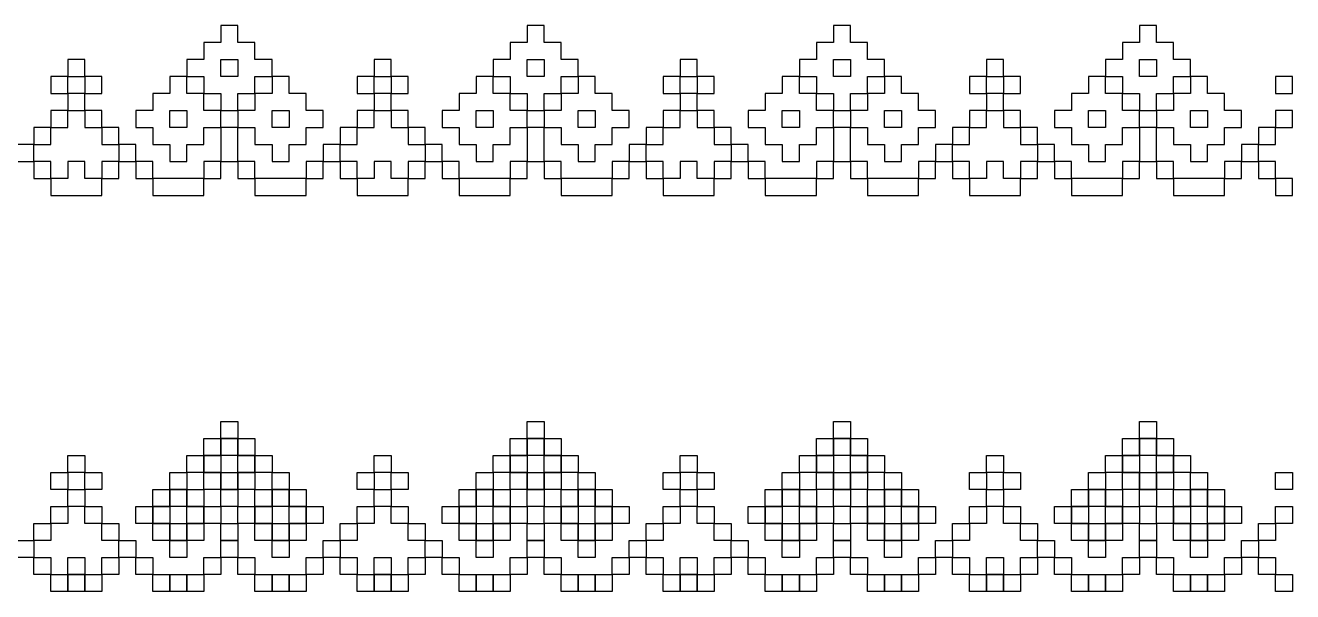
# Model space of a CAD drawing. Extents: x 56 to 181, y 169 to 198.
# Drawn here: x 116.3 to 181.2, y 169 to 198 of the extents above; entities that cross this region are included whole.
import ezdxf

# ---------------------------------------------------------------- set-up
doc = ezdxf.new("R2010")
doc.units = 0
doc.layers.add('Layer_1', color=7, linetype='CONTINUOUS')

msp = doc.modelspace()

# ---------------------------------------------------------------- linework, layer by layer
at = {"layer": 'Layer_1', "color": 1}
for points in [[(124.558671, 195.414332), (125.430142, 195.414332), (125.430142, 194.541758), (126.301614, 194.541758), (126.301614, 193.669736), (127.173085, 193.669736), (127.173085, 194.541758), (128.044556, 194.541758), (128.044556, 195.414332), (128.916027, 195.414332), (128.916027, 196.286354), (128.044556, 196.286354), (128.044556, 197.158928), (127.173085, 197.158928), (127.173085, 198.030953), (126.301614, 198.030953), (126.301614, 197.158928), (125.430142, 197.158928), (125.430142, 196.286354), (124.558671, 196.286354), (124.558671, 195.414332), (124.558671, 195.414332)], [(140.245155, 195.414332), (141.117177, 195.414332), (141.117177, 194.541758), (141.988651, 194.541758), (141.988651, 193.669736), (142.860122, 193.669736), (142.860122, 194.541758), (143.731593, 194.541758), (143.731593, 195.414332), (144.603064, 195.414332), (144.603064, 196.286354), (143.731593, 196.286354), (143.731593, 197.158928), (142.860122, 197.158928), (142.860122, 198.030953), (141.988651, 198.030953), (141.988651, 197.158928), (141.117177, 197.158928), (141.117177, 196.286354), (140.245155, 196.286354), (140.245155, 195.414332), (140.245155, 195.414332)], [(155.93219, 195.414332), (156.803664, 195.414332), (156.803664, 194.541758), (157.675135, 194.541758), (157.675135, 193.669736), (158.546606, 193.669736), (158.546606, 194.541758), (159.418077, 194.541758), (159.418077, 195.414332), (160.289548, 195.414332), (160.289548, 196.286354), (159.418077, 196.286354), (159.418077, 197.158928), (158.546606, 197.158928), (158.546606, 198.030953), (157.675135, 198.030953), (157.675135, 197.158928), (156.803664, 197.158928), (156.803664, 196.286354), (155.93219, 196.286354), (155.93219, 195.414332), (155.93219, 195.414332)], [(171.619227, 195.414332), (172.490698, 195.414332), (172.490698, 194.541758), (173.362169, 194.541758), (173.362169, 193.669736), (174.23364, 193.669736), (174.23364, 194.541758), (175.105112, 194.541758), (175.105112, 195.414332), (175.976583, 195.414332), (175.976583, 196.286354), (175.105112, 196.286354), (175.105112, 197.158928), (174.23364, 197.158928), (174.23364, 198.030953), (173.362169, 198.030953), (173.362169, 197.158928), (172.490698, 197.158928), (172.490698, 196.286354), (171.619227, 196.286354), (171.619227, 195.414332), (171.619227, 195.414332)], [(118.458373, 195.414332), (119.329844, 195.414332), (119.329844, 196.286354), (118.458373, 196.286354), (118.458373, 195.414332), (118.458373, 195.414332)], [(126.301614, 196.286354), (127.173085, 196.286354), (127.173085, 195.414332), (126.301614, 195.414332), (126.301614, 196.286354), (126.301614, 196.286354)], [(134.144857, 195.414332), (135.016328, 195.414332), (135.016328, 196.286354), (134.144857, 196.286354), (134.144857, 195.414332), (134.144857, 195.414332)], [(141.988651, 196.286354), (142.860122, 196.286354), (142.860122, 195.414332), (141.988651, 195.414332), (141.988651, 196.286354), (141.988651, 196.286354)], [(149.831891, 195.414332), (150.703363, 195.414332), (150.703363, 196.286354), (149.831891, 196.286354), (149.831891, 195.414332), (149.831891, 195.414332)], [(157.675135, 196.286354), (158.546606, 196.286354), (158.546606, 195.414332), (157.675135, 195.414332), (157.675135, 196.286354), (157.675135, 196.286354)], [(165.518375, 195.414332), (166.389847, 195.414332), (166.389847, 196.286354), (165.518375, 196.286354), (165.518375, 195.414332), (165.518375, 195.414332)], [(173.362169, 196.286354), (174.23364, 196.286354), (174.23364, 195.414332), (173.362169, 195.414332), (173.362169, 196.286354), (173.362169, 196.286354)], [(118.458373, 194.541758), (118.458373, 195.414332), (117.586899, 195.414332), (117.586899, 194.541758), (118.458373, 194.541758), (118.458373, 194.541758)], [(119.329844, 195.414332), (119.329844, 194.541758), (120.201315, 194.541758), (120.201315, 195.414332), (119.329844, 195.414332), (119.329844, 195.414332)], [(126.301614, 192.797161), (126.301614, 193.669736), (125.430142, 193.669736), (125.430142, 194.541758), (124.558671, 194.541758), (124.558671, 195.414332), (123.6872, 195.414332), (123.6872, 194.541758), (122.815729, 194.541758), (122.815729, 193.669736), (121.944258, 193.669736), (121.944258, 192.797161), (122.815729, 192.797161), (122.815729, 191.92514), (123.6872, 191.92514), (123.6872, 191.052565), (124.558671, 191.052565), (124.558671, 191.92514), (125.430142, 191.92514), (125.430142, 192.797161), (126.301614, 192.797161), (126.301614, 192.797161)], [(128.916027, 195.414332), (128.916027, 194.541758), (128.044556, 194.541758), (128.044556, 193.669736), (127.173085, 193.669736), (127.173085, 192.797161), (128.044556, 192.797161), (128.044556, 191.92514), (128.916027, 191.92514), (128.916027, 191.052565), (129.787498, 191.052565), (129.787498, 191.92514), (130.658969, 191.92514), (130.658969, 192.797161), (131.530441, 192.797161), (131.530441, 193.669736), (130.658969, 193.669736), (130.658969, 194.541758), (129.787498, 194.541758), (129.787498, 195.414332), (128.916027, 195.414332), (128.916027, 195.414332)], [(134.144857, 194.541758), (134.144857, 195.414332), (133.273386, 195.414332), (133.273386, 194.541758), (134.144857, 194.541758), (134.144857, 194.541758)], [(135.016328, 195.414332), (135.016328, 194.541758), (135.887799, 194.541758), (135.887799, 195.414332), (135.016328, 195.414332), (135.016328, 195.414332)], [(141.988651, 192.797161), (141.988651, 193.669736), (141.117177, 193.669736), (141.117177, 194.541758), (140.245155, 194.541758), (140.245155, 195.414332), (139.373684, 195.414332), (139.373684, 194.541758), (138.502213, 194.541758), (138.502213, 193.669736), (137.630742, 193.669736), (137.630742, 192.797161), (138.502213, 192.797161), (138.502213, 191.92514), (139.373684, 191.92514), (139.373684, 191.052565), (140.245155, 191.052565), (140.245155, 191.92514), (141.117177, 191.92514), (141.117177, 192.797161), (141.988651, 192.797161), (141.988651, 192.797161)], [(144.603064, 195.414332), (144.603064, 194.541758), (143.731593, 194.541758), (143.731593, 193.669736), (142.860122, 193.669736), (142.860122, 192.797161), (143.731593, 192.797161), (143.731593, 191.92514), (144.603064, 191.92514), (144.603064, 191.052565), (145.474535, 191.052565), (145.474535, 191.92514), (146.346007, 191.92514), (146.346007, 192.797161), (147.217478, 192.797161), (147.217478, 193.669736), (146.346007, 193.669736), (146.346007, 194.541758), (145.474535, 194.541758), (145.474535, 195.414332), (144.603064, 195.414332), (144.603064, 195.414332)], [(149.831891, 194.541758), (149.831891, 195.414332), (148.96042, 195.414332), (148.96042, 194.541758), (149.831891, 194.541758), (149.831891, 194.541758)], [(150.703363, 195.414332), (150.703363, 194.541758), (151.574834, 194.541758), (151.574834, 195.414332), (150.703363, 195.414332), (150.703363, 195.414332)], [(157.675135, 192.797161), (157.675135, 193.669736), (156.803664, 193.669736), (156.803664, 194.541758), (155.93219, 194.541758), (155.93219, 195.414332), (155.060718, 195.414332), (155.060718, 194.541758), (154.189247, 194.541758), (154.189247, 193.669736), (153.317776, 193.669736), (153.317776, 192.797161), (154.189247, 192.797161), (154.189247, 191.92514), (155.060718, 191.92514), (155.060718, 191.052565), (155.93219, 191.052565), (155.93219, 191.92514), (156.803664, 191.92514), (156.803664, 192.797161), (157.675135, 192.797161), (157.675135, 192.797161)], [(160.289548, 195.414332), (160.289548, 194.541758), (159.418077, 194.541758), (159.418077, 193.669736), (158.546606, 193.669736), (158.546606, 192.797161), (159.418077, 192.797161), (159.418077, 191.92514), (160.289548, 191.92514), (160.289548, 191.052565), (161.16102, 191.052565), (161.16102, 191.92514), (162.032491, 191.92514), (162.032491, 192.797161), (162.903962, 192.797161), (162.903962, 193.669736), (162.032491, 193.669736), (162.032491, 194.541758), (161.16102, 194.541758), (161.16102, 195.414332), (160.289548, 195.414332), (160.289548, 195.414332)], [(165.518375, 194.541758), (165.518375, 195.414332), (164.646904, 195.414332), (164.646904, 194.541758), (165.518375, 194.541758), (165.518375, 194.541758)], [(166.389847, 195.414332), (166.389847, 194.541758), (167.261871, 194.541758), (167.261871, 195.414332), (166.389847, 195.414332), (166.389847, 195.414332)], [(173.362169, 192.797161), (173.362169, 193.669736), (172.490698, 193.669736), (172.490698, 194.541758), (171.619227, 194.541758), (171.619227, 195.414332), (170.747756, 195.414332), (170.747756, 194.541758), (169.876284, 194.541758), (169.876284, 193.669736), (169.004813, 193.669736), (169.004813, 192.797161), (169.876284, 192.797161), (169.876284, 191.92514), (170.747756, 191.92514), (170.747756, 191.052565), (171.619227, 191.052565), (171.619227, 191.92514), (172.490698, 191.92514), (172.490698, 192.797161), (173.362169, 192.797161), (173.362169, 192.797161)], [(175.976583, 195.414332), (175.976583, 194.541758), (175.105112, 194.541758), (175.105112, 193.669736), (174.23364, 193.669736), (174.23364, 192.797161), (175.105112, 192.797161), (175.105112, 191.92514), (175.976583, 191.92514), (175.976583, 191.052565), (176.848054, 191.052565), (176.848054, 191.92514), (177.719525, 191.92514), (177.719525, 192.797161), (178.590996, 192.797161), (178.590996, 193.669736), (177.719525, 193.669736), (177.719525, 194.541758), (176.848054, 194.541758), (176.848054, 195.414332), (175.976583, 195.414332), (175.976583, 195.414332)], [(180.333941, 195.414332), (180.333941, 194.541758), (181.205413, 194.541758), (181.205413, 195.414332), (180.333941, 195.414332), (180.333941, 195.414332)], [(118.458373, 193.669736), (119.329844, 193.669736), (119.329844, 194.541758), (118.458373, 194.541758), (118.458373, 193.669736), (118.458373, 193.669736)], [(134.144857, 193.669736), (135.016328, 193.669736), (135.016328, 194.541758), (134.144857, 194.541758), (134.144857, 193.669736), (134.144857, 193.669736)], [(149.831891, 193.669736), (150.703363, 193.669736), (150.703363, 194.541758), (149.831891, 194.541758), (149.831891, 193.669736), (149.831891, 193.669736)], [(165.518375, 193.669736), (166.389847, 193.669736), (166.389847, 194.541758), (165.518375, 194.541758), (165.518375, 193.669736), (165.518375, 193.669736)], [(117.586899, 192.797161), (118.458373, 192.797161), (118.458373, 193.669736), (117.586899, 193.669736), (117.586899, 192.797161), (117.586899, 192.797161)], [(119.329844, 193.669736), (119.329844, 192.797161), (120.201315, 192.797161), (120.201315, 193.669736), (119.329844, 193.669736), (119.329844, 193.669736)], [(123.6872, 193.669736), (124.558671, 193.669736), (124.558671, 192.797161), (123.6872, 192.797161), (123.6872, 193.669736), (123.6872, 193.669736)], [(128.916027, 193.669736), (129.787498, 193.669736), (129.787498, 192.797161), (128.916027, 192.797161), (128.916027, 193.669736), (128.916027, 193.669736)], [(133.273386, 192.797161), (134.144857, 192.797161), (134.144857, 193.669736), (133.273386, 193.669736), (133.273386, 192.797161), (133.273386, 192.797161)], [(135.016328, 193.669736), (135.016328, 192.797161), (135.887799, 192.797161), (135.887799, 193.669736), (135.016328, 193.669736), (135.016328, 193.669736)], [(139.373684, 193.669736), (140.245155, 193.669736), (140.245155, 192.797161), (139.373684, 192.797161), (139.373684, 193.669736), (139.373684, 193.669736)], [(144.603064, 193.669736), (145.474535, 193.669736), (145.474535, 192.797161), (144.603064, 192.797161), (144.603064, 193.669736), (144.603064, 193.669736)], [(148.96042, 192.797161), (149.831891, 192.797161), (149.831891, 193.669736), (148.96042, 193.669736), (148.96042, 192.797161), (148.96042, 192.797161)], [(150.703363, 193.669736), (150.703363, 192.797161), (151.574834, 192.797161), (151.574834, 193.669736), (150.703363, 193.669736), (150.703363, 193.669736)], [(155.060718, 193.669736), (155.93219, 193.669736), (155.93219, 192.797161), (155.060718, 192.797161), (155.060718, 193.669736), (155.060718, 193.669736)], [(160.289548, 193.669736), (161.16102, 193.669736), (161.16102, 192.797161), (160.289548, 192.797161), (160.289548, 193.669736), (160.289548, 193.669736)], [(164.646904, 192.797161), (165.518375, 192.797161), (165.518375, 193.669736), (164.646904, 193.669736), (164.646904, 192.797161), (164.646904, 192.797161)], [(166.389847, 193.669736), (166.389847, 192.797161), (167.261871, 192.797161), (167.261871, 193.669736), (166.389847, 193.669736), (166.389847, 193.669736)], [(170.747756, 193.669736), (171.619227, 193.669736), (171.619227, 192.797161), (170.747756, 192.797161), (170.747756, 193.669736), (170.747756, 193.669736)], [(175.976583, 193.669736), (176.848054, 193.669736), (176.848054, 192.797161), (175.976583, 192.797161), (175.976583, 193.669736), (175.976583, 193.669736)], [(180.333941, 192.797161), (181.205413, 192.797161), (181.205413, 193.669736), (180.333941, 193.669736), (180.333941, 192.797161), (180.333941, 192.797161)], [(116.715428, 191.92514), (117.586899, 191.92514), (117.586899, 192.797161), (116.715428, 192.797161), (116.715428, 191.92514), (116.715428, 191.92514)], [(120.201315, 192.797161), (120.201315, 191.92514), (121.072786, 191.92514), (121.072786, 192.797161), (120.201315, 192.797161), (120.201315, 192.797161)], [(126.301614, 191.052565), (127.173085, 191.052565), (127.173085, 191.92514), (127.173085, 192.797161), (126.301614, 192.797161), (126.301614, 191.92514), (126.301614, 191.052565), (126.301614, 191.052565)], [(132.401912, 191.92514), (133.273386, 191.92514), (133.273386, 192.797161), (132.401912, 192.797161), (132.401912, 191.92514), (132.401912, 191.92514)], [(135.887799, 192.797161), (135.887799, 191.92514), (136.759271, 191.92514), (136.759271, 192.797161), (135.887799, 192.797161), (135.887799, 192.797161)], [(141.988651, 191.052565), (142.860122, 191.052565), (142.860122, 191.92514), (142.860122, 192.797161), (141.988651, 192.797161), (141.988651, 191.92514), (141.988651, 191.052565), (141.988651, 191.052565)], [(148.088949, 191.92514), (148.96042, 191.92514), (148.96042, 192.797161), (148.088949, 192.797161), (148.088949, 191.92514), (148.088949, 191.92514)], [(151.574834, 192.797161), (151.574834, 191.92514), (152.446305, 191.92514), (152.446305, 192.797161), (151.574834, 192.797161), (151.574834, 192.797161)], [(157.675135, 191.052565), (158.546606, 191.052565), (158.546606, 191.92514), (158.546606, 192.797161), (157.675135, 192.797161), (157.675135, 191.92514), (157.675135, 191.052565), (157.675135, 191.052565)], [(163.775433, 191.92514), (164.646904, 191.92514), (164.646904, 192.797161), (163.775433, 192.797161), (163.775433, 191.92514), (163.775433, 191.92514)], [(167.261871, 192.797161), (167.261871, 191.92514), (168.133342, 191.92514), (168.133342, 192.797161), (167.261871, 192.797161), (167.261871, 192.797161)], [(173.362169, 191.052565), (174.23364, 191.052565), (174.23364, 191.92514), (174.23364, 192.797161), (173.362169, 192.797161), (173.362169, 191.92514), (173.362169, 191.052565), (173.362169, 191.052565)], [(179.462467, 191.92514), (180.333941, 191.92514), (180.333941, 192.797161), (179.462467, 192.797161), (179.462467, 191.92514), (179.462467, 191.92514)], [(115.843957, 191.052565), (116.715428, 191.052565), (116.715428, 191.92514), (115.843957, 191.92514), (115.843957, 191.052565), (115.843957, 191.052565)], [(121.072786, 191.92514), (121.072786, 191.052565), (121.944258, 191.052565), (121.944258, 191.92514), (121.072786, 191.92514), (121.072786, 191.92514)], [(131.530441, 191.052565), (132.401912, 191.052565), (132.401912, 191.92514), (131.530441, 191.92514), (131.530441, 191.052565), (131.530441, 191.052565)], [(136.759271, 191.92514), (136.759271, 191.052565), (137.630742, 191.052565), (137.630742, 191.92514), (136.759271, 191.92514), (136.759271, 191.92514)], [(147.217478, 191.052565), (148.088949, 191.052565), (148.088949, 191.92514), (147.217478, 191.92514), (147.217478, 191.052565), (147.217478, 191.052565)], [(152.446305, 191.92514), (152.446305, 191.052565), (153.317776, 191.052565), (153.317776, 191.92514), (152.446305, 191.92514), (152.446305, 191.92514)], [(162.903962, 191.052565), (163.775433, 191.052565), (163.775433, 191.92514), (162.903962, 191.92514), (162.903962, 191.052565), (162.903962, 191.052565)], [(168.133342, 191.92514), (168.133342, 191.052565), (169.004813, 191.052565), (169.004813, 191.92514), (168.133342, 191.92514), (168.133342, 191.92514)], [(178.590996, 191.052565), (179.462467, 191.052565), (179.462467, 191.92514), (178.590996, 191.92514), (178.590996, 191.052565), (178.590996, 191.052565)], [(117.586899, 190.180544), (117.586899, 191.052565), (116.715428, 191.052565), (116.715428, 190.180544), (117.586899, 190.180544), (117.586899, 190.180544)], [(120.201315, 190.180544), (119.329844, 190.180544), (119.329844, 191.052565), (118.458373, 191.052565), (118.458373, 190.180544), (117.586899, 190.180544), (117.586899, 189.307969), (118.458373, 189.307969), (119.329844, 189.307969), (120.201315, 189.307969), (120.201315, 190.180544), (120.201315, 190.180544)], [(121.072786, 191.052565), (120.201315, 191.052565), (120.201315, 190.180544), (121.072786, 190.180544), (121.072786, 191.052565), (121.072786, 191.052565)], [(121.944258, 191.052565), (121.944258, 190.180544), (122.815729, 190.180544), (122.815729, 191.052565), (121.944258, 191.052565), (121.944258, 191.052565)], [(125.430142, 190.180544), (126.301614, 190.180544), (126.301614, 191.052565), (125.430142, 191.052565), (125.430142, 190.180544), (125.430142, 190.180544)], [(127.173085, 191.052565), (127.173085, 190.180544), (128.044556, 190.180544), (128.044556, 191.052565), (127.173085, 191.052565), (127.173085, 191.052565)], [(130.658969, 190.180544), (131.530441, 190.180544), (131.530441, 191.052565), (130.658969, 191.052565), (130.658969, 190.180544), (130.658969, 190.180544)], [(133.273386, 190.180544), (133.273386, 191.052565), (132.401912, 191.052565), (132.401912, 190.180544), (133.273386, 190.180544), (133.273386, 190.180544)], [(135.887799, 190.180544), (135.016328, 190.180544), (135.016328, 191.052565), (134.144857, 191.052565), (134.144857, 190.180544), (133.273386, 190.180544), (133.273386, 189.307969), (134.144857, 189.307969), (135.016328, 189.307969), (135.887799, 189.307969), (135.887799, 190.180544), (135.887799, 190.180544)], [(136.759271, 191.052565), (135.887799, 191.052565), (135.887799, 190.180544), (136.759271, 190.180544), (136.759271, 191.052565), (136.759271, 191.052565)], [(137.630742, 191.052565), (137.630742, 190.180544), (138.502213, 190.180544), (138.502213, 191.052565), (137.630742, 191.052565), (137.630742, 191.052565)], [(141.117177, 190.180544), (141.988651, 190.180544), (141.988651, 191.052565), (141.117177, 191.052565), (141.117177, 190.180544), (141.117177, 190.180544)], [(142.860122, 191.052565), (142.860122, 190.180544), (143.731593, 190.180544), (143.731593, 191.052565), (142.860122, 191.052565), (142.860122, 191.052565)], [(146.346007, 190.180544), (147.217478, 190.180544), (147.217478, 191.052565), (146.346007, 191.052565), (146.346007, 190.180544), (146.346007, 190.180544)], [(148.96042, 190.180544), (148.96042, 191.052565), (148.088949, 191.052565), (148.088949, 190.180544), (148.96042, 190.180544), (148.96042, 190.180544)], [(151.574834, 190.180544), (150.703363, 190.180544), (150.703363, 191.052565), (149.831891, 191.052565), (149.831891, 190.180544), (148.96042, 190.180544), (148.96042, 189.307969), (149.831891, 189.307969), (150.703363, 189.307969), (151.574834, 189.307969), (151.574834, 190.180544), (151.574834, 190.180544)], [(152.446305, 191.052565), (151.574834, 191.052565), (151.574834, 190.180544), (152.446305, 190.180544), (152.446305, 191.052565), (152.446305, 191.052565)], [(153.317776, 191.052565), (153.317776, 190.180544), (154.189247, 190.180544), (154.189247, 191.052565), (153.317776, 191.052565), (153.317776, 191.052565)], [(156.803664, 190.180544), (157.675135, 190.180544), (157.675135, 191.052565), (156.803664, 191.052565), (156.803664, 190.180544), (156.803664, 190.180544)], [(158.546606, 191.052565), (158.546606, 190.180544), (159.418077, 190.180544), (159.418077, 191.052565), (158.546606, 191.052565), (158.546606, 191.052565)], [(162.032491, 190.180544), (162.903962, 190.180544), (162.903962, 191.052565), (162.032491, 191.052565), (162.032491, 190.180544), (162.032491, 190.180544)], [(164.646904, 190.180544), (164.646904, 191.052565), (163.775433, 191.052565), (163.775433, 190.180544), (164.646904, 190.180544), (164.646904, 190.180544)], [(167.261871, 190.180544), (166.389847, 190.180544), (166.389847, 191.052565), (165.518375, 191.052565), (165.518375, 190.180544), (164.646904, 190.180544), (164.646904, 189.307969), (165.518375, 189.307969), (166.389847, 189.307969), (167.261871, 189.307969), (167.261871, 190.180544), (167.261871, 190.180544)], [(168.133342, 191.052565), (167.261871, 191.052565), (167.261871, 190.180544), (168.133342, 190.180544), (168.133342, 191.052565), (168.133342, 191.052565)], [(169.004813, 191.052565), (169.004813, 190.180544), (169.876284, 190.180544), (169.876284, 191.052565), (169.004813, 191.052565), (169.004813, 191.052565)], [(172.490698, 190.180544), (173.362169, 190.180544), (173.362169, 191.052565), (172.490698, 191.052565), (172.490698, 190.180544), (172.490698, 190.180544)], [(174.23364, 191.052565), (174.23364, 190.180544), (175.105112, 190.180544), (175.105112, 191.052565), (174.23364, 191.052565), (174.23364, 191.052565)], [(177.719525, 190.180544), (178.590996, 190.180544), (178.590996, 191.052565), (177.719525, 191.052565), (177.719525, 190.180544), (177.719525, 190.180544)], [(179.462467, 191.052565), (179.462467, 190.180544), (180.333941, 190.180544), (180.333941, 191.052565), (179.462467, 191.052565), (179.462467, 191.052565)], [(122.815729, 190.180544), (122.815729, 189.307969), (123.6872, 189.307969), (124.558671, 189.307969), (125.430142, 189.307969), (125.430142, 190.180544), (124.558671, 190.180544), (123.6872, 190.180544), (122.815729, 190.180544), (122.815729, 190.180544)], [(128.044556, 190.180544), (128.044556, 189.307969), (128.916027, 189.307969), (129.787498, 189.307969), (130.658969, 189.307969), (130.658969, 190.180544), (129.787498, 190.180544), (128.916027, 190.180544), (128.044556, 190.180544), (128.044556, 190.180544)], [(138.502213, 190.180544), (138.502213, 189.307969), (139.373684, 189.307969), (140.245155, 189.307969), (141.117177, 189.307969), (141.117177, 190.180544), (140.245155, 190.180544), (139.373684, 190.180544), (138.502213, 190.180544), (138.502213, 190.180544)], [(143.731593, 190.180544), (143.731593, 189.307969), (144.603064, 189.307969), (145.474535, 189.307969), (146.346007, 189.307969), (146.346007, 190.180544), (145.474535, 190.180544), (144.603064, 190.180544), (143.731593, 190.180544), (143.731593, 190.180544)], [(154.189247, 190.180544), (154.189247, 189.307969), (155.060718, 189.307969), (155.93219, 189.307969), (156.803664, 189.307969), (156.803664, 190.180544), (155.93219, 190.180544), (155.060718, 190.180544), (154.189247, 190.180544), (154.189247, 190.180544)], [(159.418077, 190.180544), (159.418077, 189.307969), (160.289548, 189.307969), (161.16102, 189.307969), (162.032491, 189.307969), (162.032491, 190.180544), (161.16102, 190.180544), (160.289548, 190.180544), (159.418077, 190.180544), (159.418077, 190.180544)], [(169.876284, 190.180544), (169.876284, 189.307969), (170.747756, 189.307969), (171.619227, 189.307969), (172.490698, 189.307969), (172.490698, 190.180544), (171.619227, 190.180544), (170.747756, 190.180544), (169.876284, 190.180544), (169.876284, 190.180544)], [(175.105112, 190.180544), (175.105112, 189.307969), (175.976583, 189.307969), (176.848054, 189.307969), (177.719525, 189.307969), (177.719525, 190.180544), (176.848054, 190.180544), (175.976583, 190.180544), (175.105112, 190.180544), (175.105112, 190.180544)], [(180.333941, 190.180544), (180.333941, 189.307969), (181.205413, 189.307969), (181.205413, 190.180544), (180.333941, 190.180544), (180.333941, 190.180544)]]:
    msp.add_lwpolyline(points, dxfattribs=at)
for points in [[(126.301574, 177.742306), (127.173064, 177.742306), (127.173064, 176.869999), (126.301574, 176.869999), (126.301574, 177.742306)], [(141.988391, 177.742306), (142.859882, 177.742306), (142.859882, 176.869999), (141.988391, 176.869999), (141.988391, 177.742306)], [(157.675206, 177.742306), (158.546697, 177.742306), (158.546697, 176.869999), (157.675206, 176.869999), (157.675206, 177.742306)], [(173.362021, 177.742306), (174.233512, 177.742306), (174.233512, 176.869999), (173.362021, 176.869999), (173.362021, 177.742306)], [(125.430085, 176.869999), (126.301575, 176.869999), (126.301575, 175.997692), (125.430085, 175.997692), (125.430085, 176.869999)], [(126.301574, 176.869999), (127.173064, 176.869999), (127.173064, 175.997692), (126.301574, 175.997692), (126.301574, 176.869999)], [(127.173064, 176.869999), (128.044554, 176.869999), (128.044554, 175.997692), (127.173064, 175.997692), (127.173064, 176.869999)], [(141.116903, 176.869999), (141.988393, 176.869999), (141.988393, 175.997692), (141.116903, 175.997692), (141.116903, 176.869999)], [(141.988391, 176.869999), (142.859882, 176.869999), (142.859882, 175.997692), (141.988391, 175.997692), (141.988391, 176.869999)], [(142.859881, 176.869999), (143.731372, 176.869999), (143.731372, 175.997692), (142.859881, 175.997692), (142.859881, 176.869999)], [(156.803718, 176.869999), (157.675208, 176.869999), (157.675208, 175.997692), (156.803718, 175.997692), (156.803718, 176.869999)], [(157.675206, 176.869999), (158.546697, 176.869999), (158.546697, 175.997692), (157.675206, 175.997692), (157.675206, 176.869999)], [(158.546696, 176.869999), (159.418187, 176.869999), (159.418187, 175.997692), (158.546696, 175.997692), (158.546696, 176.869999)], [(172.490533, 176.869999), (173.362023, 176.869999), (173.362023, 175.997692), (172.490533, 175.997692), (172.490533, 176.869999)], [(173.362021, 176.869999), (174.233512, 176.869999), (174.233512, 175.997692), (173.362021, 175.997692), (173.362021, 176.869999)], [(174.233511, 176.869999), (175.105002, 176.869999), (175.105002, 175.997692), (174.233511, 175.997692), (174.233511, 176.869999)], [(118.458166, 175.997693), (119.329656, 175.997693), (119.329656, 175.125386), (118.458166, 175.125386), (118.458166, 175.997693)], [(124.558595, 175.997693), (125.430086, 175.997693), (125.430086, 175.125386), (124.558595, 175.125386), (124.558595, 175.997693)], [(125.430085, 175.997693), (126.301575, 175.997693), (126.301575, 175.125386), (125.430085, 175.125386), (125.430085, 175.997693)], [(127.173064, 175.997693), (128.044554, 175.997693), (128.044554, 175.125386), (127.173064, 175.125386), (127.173064, 175.997693)], [(128.044553, 175.997693), (128.916044, 175.997693), (128.916044, 175.125386), (128.044553, 175.125386), (128.044553, 175.997693)], [(134.144984, 175.997693), (135.016474, 175.997693), (135.016474, 175.125386), (134.144984, 175.125386), (134.144984, 175.997693)], [(140.245413, 175.997693), (141.116903, 175.997693), (141.116903, 175.125386), (140.245413, 175.125386), (140.245413, 175.997693)], [(141.116903, 175.997693), (141.988393, 175.997693), (141.988393, 175.125386), (141.116903, 175.125386), (141.116903, 175.997693)], [(142.859881, 175.997693), (143.731372, 175.997693), (143.731372, 175.125386), (142.859881, 175.125386), (142.859881, 175.997693)], [(143.731371, 175.997693), (144.602862, 175.997693), (144.602862, 175.125386), (143.731371, 175.125386), (143.731371, 175.997693)], [(149.831798, 175.997693), (150.703289, 175.997693), (150.703289, 175.125386), (149.831798, 175.125386), (149.831798, 175.997693)], [(155.932228, 175.997693), (156.803718, 175.997693), (156.803718, 175.125386), (155.932228, 175.125386), (155.932228, 175.997693)], [(156.803718, 175.997693), (157.675208, 175.997693), (157.675208, 175.125386), (156.803718, 175.125386), (156.803718, 175.997693)], [(158.546696, 175.997693), (159.418187, 175.997693), (159.418187, 175.125386), (158.546696, 175.125386), (158.546696, 175.997693)], [(159.418186, 175.997693), (160.289677, 175.997693), (160.289677, 175.125386), (159.418186, 175.125386), (159.418186, 175.997693)], [(165.518613, 175.997693), (166.390104, 175.997693), (166.390104, 175.125386), (165.518613, 175.125386), (165.518613, 175.997693)], [(171.619043, 175.997693), (172.490533, 175.997693), (172.490533, 175.125386), (171.619043, 175.125386), (171.619043, 175.997693)], [(172.490533, 175.997693), (173.362023, 175.997693), (173.362023, 175.125386), (172.490533, 175.125386), (172.490533, 175.997693)], [(174.233511, 175.997693), (175.105002, 175.997693), (175.105002, 175.125386), (174.233511, 175.125386), (174.233511, 175.997693)], [(175.105001, 175.997693), (175.976492, 175.997693), (175.976492, 175.125386), (175.105001, 175.125386), (175.105001, 175.997693)], [(117.586678, 175.125387), (118.458168, 175.125387), (118.458168, 174.25308), (117.586678, 174.25308), (117.586678, 175.125387)], [(119.329656, 175.125387), (120.201146, 175.125387), (120.201146, 174.25308), (119.329656, 174.25308), (119.329656, 175.125387)], [(123.687105, 175.125387), (124.558596, 175.125387), (124.558596, 174.25308), (123.687105, 174.25308), (123.687105, 175.125387)], [(125.430085, 175.125387), (126.301575, 175.125387), (126.301575, 174.25308), (125.430085, 174.25308), (125.430085, 175.125387)], [(126.301574, 175.125387), (127.173064, 175.125387), (127.173064, 174.25308), (126.301574, 174.25308), (126.301574, 175.125387)], [(127.173064, 175.125387), (128.044554, 175.125387), (128.044554, 174.25308), (127.173064, 174.25308), (127.173064, 175.125387)], [(128.916043, 175.125387), (129.787534, 175.125387), (129.787534, 174.25308), (128.916043, 174.25308), (128.916043, 175.125387)], [(133.273493, 175.125387), (134.144983, 175.125387), (134.144983, 174.25308), (133.273493, 174.25308), (133.273493, 175.125387)], [(135.016473, 175.125387), (135.887964, 175.125387), (135.887964, 174.25308), (135.016473, 174.25308), (135.016473, 175.125387)], [(139.373923, 175.125387), (140.245413, 175.125387), (140.245413, 174.25308), (139.373923, 174.25308), (139.373923, 175.125387)], [(141.116903, 175.125387), (141.988393, 175.125387), (141.988393, 174.25308), (141.116903, 174.25308), (141.116903, 175.125387)], [(141.988391, 175.125387), (142.859882, 175.125387), (142.859882, 174.25308), (141.988391, 174.25308), (141.988391, 175.125387)], [(142.859881, 175.125387), (143.731372, 175.125387), (143.731372, 174.25308), (142.859881, 174.25308), (142.859881, 175.125387)], [(144.602861, 175.125387), (145.474352, 175.125387), (145.474352, 174.25308), (144.602861, 174.25308), (144.602861, 175.125387)], [(148.960311, 175.125387), (149.831801, 175.125387), (149.831801, 174.25308), (148.960311, 174.25308), (148.960311, 175.125387)], [(150.703288, 175.125387), (151.574779, 175.125387), (151.574779, 174.25308), (150.703288, 174.25308), (150.703288, 175.125387)], [(155.060738, 175.125387), (155.932228, 175.125387), (155.932228, 174.25308), (155.060738, 174.25308), (155.060738, 175.125387)], [(156.803718, 175.125387), (157.675208, 175.125387), (157.675208, 174.25308), (156.803718, 174.25308), (156.803718, 175.125387)], [(157.675206, 175.125387), (158.546697, 175.125387), (158.546697, 174.25308), (157.675206, 174.25308), (157.675206, 175.125387)], [(158.546696, 175.125387), (159.418187, 175.125387), (159.418187, 174.25308), (158.546696, 174.25308), (158.546696, 175.125387)], [(160.289676, 175.125387), (161.161167, 175.125387), (161.161167, 174.25308), (160.289676, 174.25308), (160.289676, 175.125387)], [(164.647125, 175.125387), (165.518616, 175.125387), (165.518616, 174.25308), (164.647125, 174.25308), (164.647125, 175.125387)], [(166.390103, 175.125387), (167.261594, 175.125387), (167.261594, 174.25308), (166.390103, 174.25308), (166.390103, 175.125387)], [(170.747553, 175.125387), (171.619043, 175.125387), (171.619043, 174.25308), (170.747553, 174.25308), (170.747553, 175.125387)], [(172.490533, 175.125387), (173.362023, 175.125387), (173.362023, 174.25308), (172.490533, 174.25308), (172.490533, 175.125387)], [(173.362021, 175.125387), (174.233512, 175.125387), (174.233512, 174.25308), (173.362021, 174.25308), (173.362021, 175.125387)], [(174.233511, 175.125387), (175.105002, 175.125387), (175.105002, 174.25308), (174.233511, 174.25308), (174.233511, 175.125387)], [(175.976491, 175.125387), (176.847982, 175.125387), (176.847982, 174.25308), (175.976491, 174.25308), (175.976491, 175.125387)], [(180.33394, 175.125387), (181.205431, 175.125387), (181.205431, 174.25308), (180.33394, 174.25308), (180.33394, 175.125387)], [(118.458166, 174.25308), (119.329656, 174.25308), (119.329656, 173.380773), (118.458166, 173.380773), (118.458166, 174.25308)], [(122.815615, 174.25308), (123.687106, 174.25308), (123.687106, 173.380773), (122.815615, 173.380773), (122.815615, 174.25308)], [(123.687105, 174.25308), (124.558596, 174.25308), (124.558596, 173.380773), (123.687105, 173.380773), (123.687105, 174.25308)], [(124.558595, 174.25308), (125.430086, 174.25308), (125.430086, 173.380773), (124.558595, 173.380773), (124.558595, 174.25308)], [(126.301574, 174.25308), (127.173064, 174.25308), (127.173064, 173.380773), (126.301574, 173.380773), (126.301574, 174.25308)], [(128.044553, 174.25308), (128.916044, 174.25308), (128.916044, 173.380773), (128.044553, 173.380773), (128.044553, 174.25308)], [(128.916043, 174.25308), (129.787534, 174.25308), (129.787534, 173.380773), (128.916043, 173.380773), (128.916043, 174.25308)], [(129.787533, 174.25308), (130.659024, 174.25308), (130.659024, 173.380773), (129.787533, 173.380773), (129.787533, 174.25308)], [(134.144984, 174.25308), (135.016474, 174.25308), (135.016474, 173.380773), (134.144984, 173.380773), (134.144984, 174.25308)], [(138.502433, 174.25308), (139.373924, 174.25308), (139.373924, 173.380773), (138.502433, 173.380773), (138.502433, 174.25308)], [(139.373923, 174.25308), (140.245413, 174.25308), (140.245413, 173.380773), (139.373923, 173.380773), (139.373923, 174.25308)], [(140.245413, 174.25308), (141.116903, 174.25308), (141.116903, 173.380773), (140.245413, 173.380773), (140.245413, 174.25308)], [(141.988391, 174.25308), (142.859882, 174.25308), (142.859882, 173.380773), (141.988391, 173.380773), (141.988391, 174.25308)], [(143.731371, 174.25308), (144.602862, 174.25308), (144.602862, 173.380773), (143.731371, 173.380773), (143.731371, 174.25308)], [(144.602861, 174.25308), (145.474352, 174.25308), (145.474352, 173.380773), (144.602861, 173.380773), (144.602861, 174.25308)], [(145.474351, 174.25308), (146.345842, 174.25308), (146.345842, 173.380773), (145.474351, 173.380773), (145.474351, 174.25308)], [(149.831798, 174.25308), (150.703289, 174.25308), (150.703289, 173.380773), (149.831798, 173.380773), (149.831798, 174.25308)], [(154.189248, 174.25308), (155.060738, 174.25308), (155.060738, 173.380773), (154.189248, 173.380773), (154.189248, 174.25308)], [(155.060738, 174.25308), (155.932228, 174.25308), (155.932228, 173.380773), (155.060738, 173.380773), (155.060738, 174.25308)], [(155.932228, 174.25308), (156.803718, 174.25308), (156.803718, 173.380773), (155.932228, 173.380773), (155.932228, 174.25308)], [(157.675206, 174.25308), (158.546697, 174.25308), (158.546697, 173.380773), (157.675206, 173.380773), (157.675206, 174.25308)], [(159.418186, 174.25308), (160.289677, 174.25308), (160.289677, 173.380773), (159.418186, 173.380773), (159.418186, 174.25308)], [(160.289676, 174.25308), (161.161167, 174.25308), (161.161167, 173.380773), (160.289676, 173.380773), (160.289676, 174.25308)], [(161.161166, 174.25308), (162.032656, 174.25308), (162.032656, 173.380773), (161.161166, 173.380773), (161.161166, 174.25308)], [(165.518613, 174.25308), (166.390104, 174.25308), (166.390104, 173.380773), (165.518613, 173.380773), (165.518613, 174.25308)], [(169.876063, 174.25308), (170.747553, 174.25308), (170.747553, 173.380773), (169.876063, 173.380773), (169.876063, 174.25308)], [(170.747553, 174.25308), (171.619043, 174.25308), (171.619043, 173.380773), (170.747553, 173.380773), (170.747553, 174.25308)], [(171.619043, 174.25308), (172.490533, 174.25308), (172.490533, 173.380773), (171.619043, 173.380773), (171.619043, 174.25308)], [(173.362021, 174.25308), (174.233512, 174.25308), (174.233512, 173.380773), (173.362021, 173.380773), (173.362021, 174.25308)], [(175.105001, 174.25308), (175.976492, 174.25308), (175.976492, 173.380773), (175.105001, 173.380773), (175.105001, 174.25308)], [(175.976491, 174.25308), (176.847982, 174.25308), (176.847982, 173.380773), (175.976491, 173.380773), (175.976491, 174.25308)], [(176.847981, 174.25308), (177.719471, 174.25308), (177.719471, 173.380773), (176.847981, 173.380773), (176.847981, 174.25308)], [(117.586678, 173.380774), (118.458168, 173.380774), (118.458168, 172.508467), (117.586678, 172.508467), (117.586678, 173.380774)], [(119.329656, 173.380774), (120.201146, 173.380774), (120.201146, 172.508467), (119.329656, 172.508467), (119.329656, 173.380774)], [(121.944125, 173.380774), (122.815616, 173.380774), (122.815616, 172.508467), (121.944125, 172.508467), (121.944125, 173.380774)], [(122.815615, 173.380774), (123.687106, 173.380774), (123.687106, 172.508467), (122.815615, 172.508467), (122.815615, 173.380774)], [(124.558595, 173.380774), (125.430086, 173.380774), (125.430086, 172.508467), (124.558595, 172.508467), (124.558595, 173.380774)], [(125.430085, 173.380774), (126.301575, 173.380774), (126.301575, 172.508467), (125.430085, 172.508467), (125.430085, 173.380774)], [(127.173064, 173.380774), (128.044554, 173.380774), (128.044554, 172.508467), (127.173064, 172.508467), (127.173064, 173.380774)], [(128.044553, 173.380774), (128.916044, 173.380774), (128.916044, 172.508467), (128.044553, 172.508467), (128.044553, 173.380774)], [(129.787533, 173.380774), (130.659024, 173.380774), (130.659024, 172.508467), (129.787533, 172.508467), (129.787533, 173.380774)], [(130.659023, 173.380774), (131.530514, 173.380774), (131.530514, 172.508467), (130.659023, 172.508467), (130.659023, 173.380774)], [(133.273493, 173.380774), (134.144983, 173.380774), (134.144983, 172.508467), (133.273493, 172.508467), (133.273493, 173.380774)], [(135.016473, 173.380774), (135.887964, 173.380774), (135.887964, 172.508467), (135.016473, 172.508467), (135.016473, 173.380774)], [(137.630943, 173.380774), (138.502434, 173.380774), (138.502434, 172.508467), (137.630943, 172.508467), (137.630943, 173.380774)], [(138.502433, 173.380774), (139.373924, 173.380774), (139.373924, 172.508467), (138.502433, 172.508467), (138.502433, 173.380774)], [(140.245413, 173.380774), (141.116903, 173.380774), (141.116903, 172.508467), (140.245413, 172.508467), (140.245413, 173.380774)], [(141.116903, 173.380774), (141.988393, 173.380774), (141.988393, 172.508467), (141.116903, 172.508467), (141.116903, 173.380774)], [(142.859881, 173.380774), (143.731372, 173.380774), (143.731372, 172.508467), (142.859881, 172.508467), (142.859881, 173.380774)], [(143.731371, 173.380774), (144.602862, 173.380774), (144.602862, 172.508467), (143.731371, 172.508467), (143.731371, 173.380774)], [(145.474351, 173.380774), (146.345842, 173.380774), (146.345842, 172.508467), (145.474351, 172.508467), (145.474351, 173.380774)], [(146.345841, 173.380774), (147.217331, 173.380774), (147.217331, 172.508467), (146.345841, 172.508467), (146.345841, 173.380774)], [(148.960311, 173.380774), (149.831801, 173.380774), (149.831801, 172.508467), (148.960311, 172.508467), (148.960311, 173.380774)], [(150.703288, 173.380774), (151.574779, 173.380774), (151.574779, 172.508467), (150.703288, 172.508467), (150.703288, 173.380774)], [(153.317758, 173.380774), (154.189249, 173.380774), (154.189249, 172.508467), (153.317758, 172.508467), (153.317758, 173.380774)], [(154.189248, 173.380774), (155.060738, 173.380774), (155.060738, 172.508467), (154.189248, 172.508467), (154.189248, 173.380774)], [(155.932228, 173.380774), (156.803718, 173.380774), (156.803718, 172.508467), (155.932228, 172.508467), (155.932228, 173.380774)], [(156.803718, 173.380774), (157.675208, 173.380774), (157.675208, 172.508467), (156.803718, 172.508467), (156.803718, 173.380774)], [(158.546696, 173.380774), (159.418187, 173.380774), (159.418187, 172.508467), (158.546696, 172.508467), (158.546696, 173.380774)], [(159.418186, 173.380774), (160.289677, 173.380774), (160.289677, 172.508467), (159.418186, 172.508467), (159.418186, 173.380774)], [(161.161166, 173.380774), (162.032656, 173.380774), (162.032656, 172.508467), (161.161166, 172.508467), (161.161166, 173.380774)], [(162.032656, 173.380774), (162.904146, 173.380774), (162.904146, 172.508467), (162.032656, 172.508467), (162.032656, 173.380774)], [(164.647125, 173.380774), (165.518616, 173.380774), (165.518616, 172.508467), (164.647125, 172.508467), (164.647125, 173.380774)], [(166.390103, 173.380774), (167.261594, 173.380774), (167.261594, 172.508467), (166.390103, 172.508467), (166.390103, 173.380774)], [(169.004573, 173.380774), (169.876064, 173.380774), (169.876064, 172.508467), (169.004573, 172.508467), (169.004573, 173.380774)], [(169.876063, 173.380774), (170.747553, 173.380774), (170.747553, 172.508467), (169.876063, 172.508467), (169.876063, 173.380774)], [(171.619043, 173.380774), (172.490533, 173.380774), (172.490533, 172.508467), (171.619043, 172.508467), (171.619043, 173.380774)], [(172.490533, 173.380774), (173.362023, 173.380774), (173.362023, 172.508467), (172.490533, 172.508467), (172.490533, 173.380774)], [(174.233511, 173.380774), (175.105002, 173.380774), (175.105002, 172.508467), (174.233511, 172.508467), (174.233511, 173.380774)], [(175.105001, 173.380774), (175.976492, 173.380774), (175.976492, 172.508467), (175.105001, 172.508467), (175.105001, 173.380774)], [(176.847981, 173.380774), (177.719471, 173.380774), (177.719471, 172.508467), (176.847981, 172.508467), (176.847981, 173.380774)], [(177.719471, 173.380774), (178.590961, 173.380774), (178.590961, 172.508467), (177.719471, 172.508467), (177.719471, 173.380774)], [(180.33394, 173.380774), (181.205431, 173.380774), (181.205431, 172.508467), (180.33394, 172.508467), (180.33394, 173.380774)], [(116.715188, 172.508467), (117.586678, 172.508467), (117.586678, 171.63616), (116.715188, 171.63616), (116.715188, 172.508467)], [(120.201146, 172.508467), (121.072636, 172.508467), (121.072636, 171.63616), (120.201146, 171.63616), (120.201146, 172.508467)], [(122.815615, 172.508467), (123.687106, 172.508467), (123.687106, 171.63616), (122.815615, 171.63616), (122.815615, 172.508467)], [(123.687105, 172.508467), (124.558596, 172.508467), (124.558596, 171.63616), (123.687105, 171.63616), (123.687105, 172.508467)], [(124.558595, 172.508467), (125.430086, 172.508467), (125.430086, 171.63616), (124.558595, 171.63616), (124.558595, 172.508467)], [(126.301574, 172.508467), (127.173064, 172.508467), (127.173064, 171.63616), (126.301574, 171.63616), (126.301574, 172.508467)], [(128.044553, 172.508467), (128.916044, 172.508467), (128.916044, 171.63616), (128.044553, 171.63616), (128.044553, 172.508467)], [(128.916043, 172.508467), (129.787534, 172.508467), (129.787534, 171.63616), (128.916043, 171.63616), (128.916043, 172.508467)], [(129.787533, 172.508467), (130.659024, 172.508467), (130.659024, 171.63616), (129.787533, 171.63616), (129.787533, 172.508467)], [(132.402003, 172.508467), (133.273493, 172.508467), (133.273493, 171.63616), (132.402003, 171.63616), (132.402003, 172.508467)], [(135.887963, 172.508467), (136.759454, 172.508467), (136.759454, 171.63616), (135.887963, 171.63616), (135.887963, 172.508467)], [(138.502433, 172.508467), (139.373924, 172.508467), (139.373924, 171.63616), (138.502433, 171.63616), (138.502433, 172.508467)], [(139.373923, 172.508467), (140.245413, 172.508467), (140.245413, 171.63616), (139.373923, 171.63616), (139.373923, 172.508467)], [(140.245413, 172.508467), (141.116903, 172.508467), (141.116903, 171.63616), (140.245413, 171.63616), (140.245413, 172.508467)], [(141.988391, 172.508467), (142.859882, 172.508467), (142.859882, 171.63616), (141.988391, 171.63616), (141.988391, 172.508467)], [(143.731371, 172.508467), (144.602862, 172.508467), (144.602862, 171.63616), (143.731371, 171.63616), (143.731371, 172.508467)], [(144.602861, 172.508467), (145.474352, 172.508467), (145.474352, 171.63616), (144.602861, 171.63616), (144.602861, 172.508467)], [(145.474351, 172.508467), (146.345842, 172.508467), (146.345842, 171.63616), (145.474351, 171.63616), (145.474351, 172.508467)], [(148.088821, 172.508467), (148.960311, 172.508467), (148.960311, 171.63616), (148.088821, 171.63616), (148.088821, 172.508467)], [(151.574778, 172.508467), (152.446269, 172.508467), (152.446269, 171.63616), (151.574778, 171.63616), (151.574778, 172.508467)], [(154.189248, 172.508467), (155.060738, 172.508467), (155.060738, 171.63616), (154.189248, 171.63616), (154.189248, 172.508467)], [(155.060738, 172.508467), (155.932228, 172.508467), (155.932228, 171.63616), (155.060738, 171.63616), (155.060738, 172.508467)], [(155.932228, 172.508467), (156.803718, 172.508467), (156.803718, 171.63616), (155.932228, 171.63616), (155.932228, 172.508467)], [(157.675206, 172.508467), (158.546697, 172.508467), (158.546697, 171.63616), (157.675206, 171.63616), (157.675206, 172.508467)], [(159.418186, 172.508467), (160.289677, 172.508467), (160.289677, 171.63616), (159.418186, 171.63616), (159.418186, 172.508467)], [(160.289676, 172.508467), (161.161167, 172.508467), (161.161167, 171.63616), (160.289676, 171.63616), (160.289676, 172.508467)], [(161.161166, 172.508467), (162.032656, 172.508467), (162.032656, 171.63616), (161.161166, 171.63616), (161.161166, 172.508467)], [(163.775636, 172.508467), (164.647126, 172.508467), (164.647126, 171.63616), (163.775636, 171.63616), (163.775636, 172.508467)], [(167.261593, 172.508467), (168.133084, 172.508467), (168.133084, 171.63616), (167.261593, 171.63616), (167.261593, 172.508467)], [(169.876063, 172.508467), (170.747553, 172.508467), (170.747553, 171.63616), (169.876063, 171.63616), (169.876063, 172.508467)], [(170.747553, 172.508467), (171.619043, 172.508467), (171.619043, 171.63616), (170.747553, 171.63616), (170.747553, 172.508467)], [(171.619043, 172.508467), (172.490533, 172.508467), (172.490533, 171.63616), (171.619043, 171.63616), (171.619043, 172.508467)], [(173.362021, 172.508467), (174.233512, 172.508467), (174.233512, 171.63616), (173.362021, 171.63616), (173.362021, 172.508467)], [(175.105001, 172.508467), (175.976492, 172.508467), (175.976492, 171.63616), (175.105001, 171.63616), (175.105001, 172.508467)], [(175.976491, 172.508467), (176.847982, 172.508467), (176.847982, 171.63616), (175.976491, 171.63616), (175.976491, 172.508467)], [(176.847981, 172.508467), (177.719471, 172.508467), (177.719471, 171.63616), (176.847981, 171.63616), (176.847981, 172.508467)], [(179.462451, 172.508467), (180.333941, 172.508467), (180.333941, 171.63616), (179.462451, 171.63616), (179.462451, 172.508467)], [(115.843698, 171.636161), (116.715189, 171.636161), (116.715189, 170.763854), (115.843698, 170.763854), (115.843698, 171.636161)], [(121.072635, 171.636161), (121.944126, 171.636161), (121.944126, 170.763854), (121.072635, 170.763854), (121.072635, 171.636161)], [(123.687105, 171.636161), (124.558596, 171.636161), (124.558596, 170.763854), (123.687105, 170.763854), (123.687105, 171.636161)], [(126.301574, 171.636161), (127.173064, 171.636161), (127.173064, 170.763854), (126.301574, 170.763854), (126.301574, 171.636161)], [(128.916043, 171.636161), (129.787534, 171.636161), (129.787534, 170.763854), (128.916043, 170.763854), (128.916043, 171.636161)], [(131.530513, 171.636161), (132.402004, 171.636161), (132.402004, 170.763854), (131.530513, 170.763854), (131.530513, 171.636161)], [(136.759453, 171.636161), (137.630944, 171.636161), (137.630944, 170.763854), (136.759453, 170.763854), (136.759453, 171.636161)], [(139.373923, 171.636161), (140.245413, 171.636161), (140.245413, 170.763854), (139.373923, 170.763854), (139.373923, 171.636161)], [(141.988391, 171.636161), (142.859882, 171.636161), (142.859882, 170.763854), (141.988391, 170.763854), (141.988391, 171.636161)], [(144.602861, 171.636161), (145.474352, 171.636161), (145.474352, 170.763854), (144.602861, 170.763854), (144.602861, 171.636161)], [(147.217331, 171.636161), (148.088821, 171.636161), (148.088821, 170.763854), (147.217331, 170.763854), (147.217331, 171.636161)], [(152.446268, 171.636161), (153.317759, 171.636161), (153.317759, 170.763854), (152.446268, 170.763854), (152.446268, 171.636161)], [(155.060738, 171.636161), (155.932228, 171.636161), (155.932228, 170.763854), (155.060738, 170.763854), (155.060738, 171.636161)], [(157.675206, 171.636161), (158.546697, 171.636161), (158.546697, 170.763854), (157.675206, 170.763854), (157.675206, 171.636161)], [(160.289676, 171.636161), (161.161167, 171.636161), (161.161167, 170.763854), (160.289676, 170.763854), (160.289676, 171.636161)], [(162.904146, 171.636161), (163.775636, 171.636161), (163.775636, 170.763854), (162.904146, 170.763854), (162.904146, 171.636161)], [(168.133083, 171.636161), (169.004574, 171.636161), (169.004574, 170.763854), (168.133083, 170.763854), (168.133083, 171.636161)], [(170.747553, 171.636161), (171.619043, 171.636161), (171.619043, 170.763854), (170.747553, 170.763854), (170.747553, 171.636161)], [(173.362021, 171.636161), (174.233512, 171.636161), (174.233512, 170.763854), (173.362021, 170.763854), (173.362021, 171.636161)], [(175.976491, 171.636161), (176.847982, 171.636161), (176.847982, 170.763854), (175.976491, 170.763854), (175.976491, 171.636161)], [(178.590961, 171.636161), (179.462451, 171.636161), (179.462451, 170.763854), (178.590961, 170.763854), (178.590961, 171.636161)], [(116.715188, 170.763855), (117.586678, 170.763855), (117.586678, 169.891547), (116.715188, 169.891547), (116.715188, 170.763855)], [(118.458166, 170.763855), (119.329656, 170.763855), (119.329656, 169.891547), (118.458166, 169.891547), (118.458166, 170.763855)], [(120.201146, 170.763855), (121.072636, 170.763855), (121.072636, 169.891547), (120.201146, 169.891547), (120.201146, 170.763855)], [(121.944125, 170.763855), (122.815616, 170.763855), (122.815616, 169.891547), (121.944125, 169.891547), (121.944125, 170.763855)], [(125.430085, 170.763855), (126.301575, 170.763855), (126.301575, 169.891547), (125.430085, 169.891547), (125.430085, 170.763855)], [(127.173064, 170.763855), (128.044554, 170.763855), (128.044554, 169.891547), (127.173064, 169.891547), (127.173064, 170.763855)], [(130.659023, 170.763855), (131.530514, 170.763855), (131.530514, 169.891547), (130.659023, 169.891547), (130.659023, 170.763855)], [(132.402003, 170.763855), (133.273493, 170.763855), (133.273493, 169.891547), (132.402003, 169.891547), (132.402003, 170.763855)], [(134.144984, 170.763855), (135.016474, 170.763855), (135.016474, 169.891547), (134.144984, 169.891547), (134.144984, 170.763855)], [(135.887963, 170.763855), (136.759454, 170.763855), (136.759454, 169.891547), (135.887963, 169.891547), (135.887963, 170.763855)], [(137.630943, 170.763855), (138.502434, 170.763855), (138.502434, 169.891547), (137.630943, 169.891547), (137.630943, 170.763855)], [(141.116903, 170.763855), (141.988393, 170.763855), (141.988393, 169.891547), (141.116903, 169.891547), (141.116903, 170.763855)], [(142.859881, 170.763855), (143.731372, 170.763855), (143.731372, 169.891547), (142.859881, 169.891547), (142.859881, 170.763855)], [(146.345841, 170.763855), (147.217331, 170.763855), (147.217331, 169.891547), (146.345841, 169.891547), (146.345841, 170.763855)], [(148.088821, 170.763855), (148.960311, 170.763855), (148.960311, 169.891547), (148.088821, 169.891547), (148.088821, 170.763855)], [(149.831798, 170.763855), (150.703289, 170.763855), (150.703289, 169.891547), (149.831798, 169.891547), (149.831798, 170.763855)], [(151.574778, 170.763855), (152.446269, 170.763855), (152.446269, 169.891547), (151.574778, 169.891547), (151.574778, 170.763855)], [(153.317758, 170.763855), (154.189249, 170.763855), (154.189249, 169.891547), (153.317758, 169.891547), (153.317758, 170.763855)], [(156.803718, 170.763855), (157.675208, 170.763855), (157.675208, 169.891547), (156.803718, 169.891547), (156.803718, 170.763855)], [(158.546696, 170.763855), (159.418187, 170.763855), (159.418187, 169.891547), (158.546696, 169.891547), (158.546696, 170.763855)], [(162.032656, 170.763855), (162.904146, 170.763855), (162.904146, 169.891547), (162.032656, 169.891547), (162.032656, 170.763855)], [(163.775636, 170.763855), (164.647126, 170.763855), (164.647126, 169.891547), (163.775636, 169.891547), (163.775636, 170.763855)], [(165.518613, 170.763855), (166.390104, 170.763855), (166.390104, 169.891547), (165.518613, 169.891547), (165.518613, 170.763855)], [(167.261593, 170.763855), (168.133084, 170.763855), (168.133084, 169.891547), (167.261593, 169.891547), (167.261593, 170.763855)], [(169.004573, 170.763855), (169.876064, 170.763855), (169.876064, 169.891547), (169.004573, 169.891547), (169.004573, 170.763855)], [(172.490533, 170.763855), (173.362023, 170.763855), (173.362023, 169.891547), (172.490533, 169.891547), (172.490533, 170.763855)], [(174.233511, 170.763855), (175.105002, 170.763855), (175.105002, 169.891547), (174.233511, 169.891547), (174.233511, 170.763855)], [(177.719471, 170.763855), (178.590961, 170.763855), (178.590961, 169.891547), (177.719471, 169.891547), (177.719471, 170.763855)], [(179.462451, 170.763855), (180.333941, 170.763855), (180.333941, 169.891547), (179.462451, 169.891547), (179.462451, 170.763855)], [(117.586678, 169.891548), (118.458168, 169.891548), (118.458168, 169.019241), (117.586678, 169.019241), (117.586678, 169.891548)], [(118.458166, 169.891548), (119.329656, 169.891548), (119.329656, 169.019241), (118.458166, 169.019241), (118.458166, 169.891548)], [(119.329656, 169.891548), (120.201146, 169.891548), (120.201146, 169.019241), (119.329656, 169.019241), (119.329656, 169.891548)], [(122.815615, 169.891548), (123.687106, 169.891548), (123.687106, 169.019241), (122.815615, 169.019241), (122.815615, 169.891548)], [(123.687105, 169.891548), (124.558596, 169.891548), (124.558596, 169.019241), (123.687105, 169.019241), (123.687105, 169.891548)], [(124.558595, 169.891548), (125.430086, 169.891548), (125.430086, 169.019241), (124.558595, 169.019241), (124.558595, 169.891548)], [(128.044553, 169.891548), (128.916044, 169.891548), (128.916044, 169.019241), (128.044553, 169.019241), (128.044553, 169.891548)], [(128.916043, 169.891548), (129.787534, 169.891548), (129.787534, 169.019241), (128.916043, 169.019241), (128.916043, 169.891548)], [(129.787533, 169.891548), (130.659024, 169.891548), (130.659024, 169.019241), (129.787533, 169.019241), (129.787533, 169.891548)], [(133.273493, 169.891548), (134.144983, 169.891548), (134.144983, 169.019241), (133.273493, 169.019241), (133.273493, 169.891548)], [(134.144984, 169.891548), (135.016474, 169.891548), (135.016474, 169.019241), (134.144984, 169.019241), (134.144984, 169.891548)], [(135.016473, 169.891548), (135.887964, 169.891548), (135.887964, 169.019241), (135.016473, 169.019241), (135.016473, 169.891548)], [(138.502433, 169.891548), (139.373924, 169.891548), (139.373924, 169.019241), (138.502433, 169.019241), (138.502433, 169.891548)], [(139.373923, 169.891548), (140.245413, 169.891548), (140.245413, 169.019241), (139.373923, 169.019241), (139.373923, 169.891548)], [(140.245413, 169.891548), (141.116903, 169.891548), (141.116903, 169.019241), (140.245413, 169.019241), (140.245413, 169.891548)], [(143.731371, 169.891548), (144.602862, 169.891548), (144.602862, 169.019241), (143.731371, 169.019241), (143.731371, 169.891548)], [(144.602861, 169.891548), (145.474352, 169.891548), (145.474352, 169.019241), (144.602861, 169.019241), (144.602861, 169.891548)], [(145.474351, 169.891548), (146.345842, 169.891548), (146.345842, 169.019241), (145.474351, 169.019241), (145.474351, 169.891548)], [(148.960311, 169.891548), (149.831801, 169.891548), (149.831801, 169.019241), (148.960311, 169.019241), (148.960311, 169.891548)], [(149.831798, 169.891548), (150.703289, 169.891548), (150.703289, 169.019241), (149.831798, 169.019241), (149.831798, 169.891548)], [(150.703288, 169.891548), (151.574779, 169.891548), (151.574779, 169.019241), (150.703288, 169.019241), (150.703288, 169.891548)], [(154.189248, 169.891548), (155.060738, 169.891548), (155.060738, 169.019241), (154.189248, 169.019241), (154.189248, 169.891548)], [(155.060738, 169.891548), (155.932228, 169.891548), (155.932228, 169.019241), (155.060738, 169.019241), (155.060738, 169.891548)], [(155.932228, 169.891548), (156.803718, 169.891548), (156.803718, 169.019241), (155.932228, 169.019241), (155.932228, 169.891548)], [(159.418186, 169.891548), (160.289677, 169.891548), (160.289677, 169.019241), (159.418186, 169.019241), (159.418186, 169.891548)], [(160.289676, 169.891548), (161.161167, 169.891548), (161.161167, 169.019241), (160.289676, 169.019241), (160.289676, 169.891548)], [(161.161166, 169.891548), (162.032656, 169.891548), (162.032656, 169.019241), (161.161166, 169.019241), (161.161166, 169.891548)], [(164.647125, 169.891548), (165.518616, 169.891548), (165.518616, 169.019241), (164.647125, 169.019241), (164.647125, 169.891548)], [(165.518613, 169.891548), (166.390104, 169.891548), (166.390104, 169.019241), (165.518613, 169.019241), (165.518613, 169.891548)], [(166.390103, 169.891548), (167.261594, 169.891548), (167.261594, 169.019241), (166.390103, 169.019241), (166.390103, 169.891548)], [(169.876063, 169.891548), (170.747553, 169.891548), (170.747553, 169.019241), (169.876063, 169.019241), (169.876063, 169.891548)], [(170.747553, 169.891548), (171.619043, 169.891548), (171.619043, 169.019241), (170.747553, 169.019241), (170.747553, 169.891548)], [(171.619043, 169.891548), (172.490533, 169.891548), (172.490533, 169.019241), (171.619043, 169.019241), (171.619043, 169.891548)], [(175.105001, 169.891548), (175.976492, 169.891548), (175.976492, 169.019241), (175.105001, 169.019241), (175.105001, 169.891548)], [(175.976491, 169.891548), (176.847982, 169.891548), (176.847982, 169.019241), (175.976491, 169.019241), (175.976491, 169.891548)], [(176.847981, 169.891548), (177.719471, 169.891548), (177.719471, 169.019241), (176.847981, 169.019241), (176.847981, 169.891548)], [(180.33394, 169.891548), (181.205431, 169.891548), (181.205431, 169.019241), (180.33394, 169.019241), (180.33394, 169.891548)]]:
    msp.add_lwpolyline(points, close=True, dxfattribs=at)

doc.saveas('drawing.dxf')
